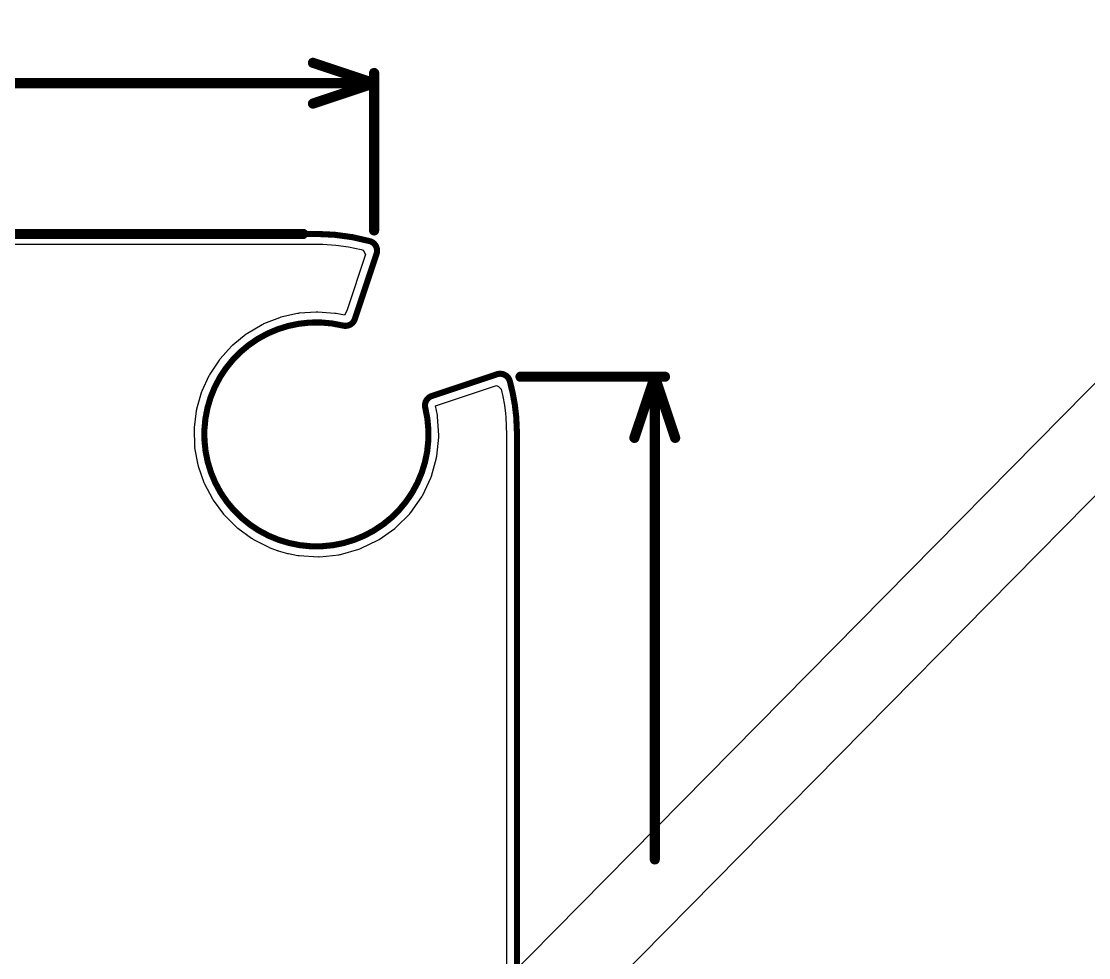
# Model space of a CAD drawing. Header units: inches. Extents: x -22 to 5433, y -38 to 5417.
# Drawn here: x 66.13 to 92.73, y -11.04 to 12.31 of the extents above; entities that cross this region are included whole.
import ezdxf

# ---------------------------------------------------------------- set-up
doc = ezdxf.new("R2010")
doc.units = ezdxf.units.IN
for name, color, linetype in [('Board_outline', 216, 'Continuous'), ('Bottom Layer', 5, 'Continuous'), ('Dimensions', 6, 'Continuous'), ('Top Layer', 1, 'Continuous'), ('Top Solder', 216, 'Continuous')]:
    doc.layers.add(name, color=color, linetype=linetype)

# ---------------------------------------------------------------- blocks, each defined once
blk = doc.blocks.new('TL3340AF160QG_5')
at = {"layer": 'Top Solder'}
for p in [(1.699, 0.338), (-0.772, -0.003)]:
    blk.add_line(p, (5432.068, -5356.678), dxfattribs=at)

msp = doc.modelspace()

# ---------------------------------------------------------------- linework, layer by layer
at = {"layer": 'Board_outline'}
for points in [[(-16.519, 7.011, 0.152, 0.152, 0), (73.481, 7.011, 0.152, 0.152, 0)], [(73.481, 7.011, 0.152, 0.152, -0.067878), (74.82, 6.829, 0.152, 0.152, 0)], [(74.82, 6.829, 0.152, 0.152, -0.418187), (74.98, 6.511, 0.152, 0.152, 0)], [(74.44, 4.889, 0.152, 0.152, 0), (74.98, 6.511, 0.152, 0.152, 0)], [(76.195, 2.674, 0.152, 0.152, -3.554255), (74.13, 4.729, 0.152, 0.152, 0)], [(74.13, 4.729, 0.152, 0.152, 0), (74.15, 4.724, 0.152, 0.152, 0)], [(74.44, 4.889, 0.152, 0.152, -0.382596), (74.15, 4.724, 0.152, 0.152, 0)], [(76.359, 2.97, 0.152, 0.152, 0), (77.981, 3.511, 0.152, 0.152, 0)], [(77.981, 3.511, 0.152, 0.152, -0.436018), (78.303, 3.335, 0.152, 0.152, 0)], [(78.303, 3.335, 0.152, 0.152, -0.045205), (78.462, 2.447, 0.152, 0.152, 0)], [(76.195, 2.674, 0.152, 0.152, -0.389655), (76.359, 2.97, 0.152, 0.152, 0)], [(78.462, 2.447, 0.152, 0.152, 0), (78.481, 2.011, 0.152, 0.152, 0)], [(78.481, -32.989, 0.152, 0.152, 0), (78.481, 2.011, 0.152, 0.152, 0)]]:
    msp.add_lwpolyline(points, format="xyseb", dxfattribs=at)
for points in [[(73.443, 7.011, 0.0762, 0.0762, 1), (73.519, 7.011, 0.0762, 0.0762, 1)], [(73.443, 7.011, 0.0762, 0.0762, 1), (73.519, 7.011, 0.0762, 0.0762, 1)], [(74.782, 6.829, 0.0762, 0.0762, 1), (74.858, 6.829, 0.0762, 0.0762, 1)], [(74.782, 6.829, 0.0762, 0.0762, 1), (74.858, 6.829, 0.0762, 0.0762, 1)], [(74.942, 6.511, 0.0762, 0.0762, 1), (75.018, 6.511, 0.0762, 0.0762, 1)], [(74.942, 6.511, 0.0762, 0.0762, 1), (75.018, 6.511, 0.0762, 0.0762, 1)], [(74.092, 4.729, 0.0762, 0.0762, 1), (74.168, 4.729, 0.0762, 0.0762, 1)], [(74.092, 4.729, 0.0762, 0.0762, 1), (74.168, 4.729, 0.0762, 0.0762, 1)], [(74.112, 4.724, 0.0762, 0.0762, 1), (74.188, 4.724, 0.0762, 0.0762, 1)], [(74.112, 4.724, 0.0762, 0.0762, 1), (74.188, 4.724, 0.0762, 0.0762, 1)], [(74.402, 4.889, 0.0762, 0.0762, 1), (74.478, 4.889, 0.0762, 0.0762, 1)], [(74.402, 4.889, 0.0762, 0.0762, 1), (74.478, 4.889, 0.0762, 0.0762, 1)], [(77.943, 3.511, 0.0762, 0.0762, 1), (78.019, 3.511, 0.0762, 0.0762, 1)], [(77.943, 3.511, 0.0762, 0.0762, 1), (78.019, 3.511, 0.0762, 0.0762, 1)], [(78.265, 3.335, 0.0762, 0.0762, 1), (78.341, 3.335, 0.0762, 0.0762, 1)], [(78.265, 3.335, 0.0762, 0.0762, 1), (78.341, 3.335, 0.0762, 0.0762, 1)], [(76.321, 2.97, 0.0762, 0.0762, 1), (76.397, 2.97, 0.0762, 0.0762, 1)], [(76.321, 2.97, 0.0762, 0.0762, 1), (76.397, 2.97, 0.0762, 0.0762, 1)], [(76.157, 2.674, 0.0762, 0.0762, 1), (76.234, 2.674, 0.0762, 0.0762, 1)], [(76.157, 2.674, 0.0762, 0.0762, 1), (76.234, 2.674, 0.0762, 0.0762, 1)], [(78.424, 2.447, 0.0762, 0.0762, 1), (78.5, 2.447, 0.0762, 0.0762, 1)], [(78.424, 2.447, 0.0762, 0.0762, 1), (78.5, 2.447, 0.0762, 0.0762, 1)], [(78.443, 2.011, 0.0762, 0.0762, 1), (78.519, 2.011, 0.0762, 0.0762, 1)], [(78.443, 2.011, 0.0762, 0.0762, 1), (78.519, 2.011, 0.0762, 0.0762, 1)]]:
    msp.add_lwpolyline(points, format="xyseb", close=True, dxfattribs=at)
at = {"layer": 'Bottom Layer'}
for p, q in [((-16.563, 6.752), (73.481, 6.752)), ((73.481, 6.752), (73.642, 6.752)), ((73.642, 6.752), (73.963, 6.731)), ((73.963, 6.731), (74.281, 6.687)), ((74.281, 6.687), (74.596, 6.622)), ((74.702, 6.497), (74.236, 5.096)), ((74.596, 6.622), (74.643, 6.609)), ((74.643, 6.609), (74.702, 6.497)), ((73.477, 5.064), (73.052, 5.034)), ((73.497, 5.061), (73.477, 5.064)), ((73.517, 5.064), (73.497, 5.061)), ((73.942, 5.029), (73.517, 5.064)), ((74.236, 5.096), (74.18, 4.983)), ((72.559, 4.921), (72.163, 4.765)), ((72.579, 4.925), (72.559, 4.921)), ((72.597, 4.933), (72.579, 4.925)), ((73.013, 5.028), (72.597, 4.933)), ((73.033, 5.028), (73.013, 5.028)), ((73.052, 5.034), (73.033, 5.028)), ((73.956, 5.025), (73.942, 5.029)), ((73.971, 5.025), (73.956, 5.025)), ((74.18, 4.983), (73.971, 5.025)), ((71.76, 4.532), (71.745, 4.519)), ((72.128, 4.747), (71.76, 4.532)), ((72.146, 4.754), (72.128, 4.747)), ((72.163, 4.765), (72.146, 4.754)), ((71.727, 4.51), (71.396, 4.241)), ((71.745, 4.519), (71.727, 4.51)), ((71.368, 4.214), (71.081, 3.898)), ((71.384, 4.226), (71.368, 4.214)), ((71.396, 4.241), (71.384, 4.226)), ((71.057, 3.867), (70.822, 3.511)), ((71.071, 3.881), (71.057, 3.867)), ((71.081, 3.898), (71.071, 3.881)), ((70.803, 3.476), (70.625, 3.089)), ((70.815, 3.492), (70.803, 3.476)), ((70.822, 3.511), (70.815, 3.492)), ((76.451, 2.728), (77.967, 3.233)), ((77.967, 3.233), (78.022, 3.203)), ((78.022, 3.203), (78.087, 3.139)), ((70.611, 3.052), (70.495, 2.642)), ((70.621, 3.07), (70.611, 3.052)), ((70.625, 3.089), (70.621, 3.07)), ((78.087, 3.139), (78.129, 2.954)), ((78.129, 2.954), (78.167, 2.743)), ((76.449, 2.725), (76.451, 2.728)), ((76.496, 2.492), (76.449, 2.725)), ((78.167, 2.743), (78.195, 2.531)), ((70.487, 2.603), (70.433, 2.18)), ((70.493, 2.622), (70.487, 2.603)), ((70.495, 2.642), (70.493, 2.622)), ((76.496, 2.475), (76.496, 2.492)), ((76.5, 2.459), (76.496, 2.475)), ((76.533, 1.985), (76.5, 2.459)), ((78.195, 2.531), (78.204, 2.43)), ((78.204, 2.43), (78.222, 2.006)), ((70.435, 2.16), (70.431, 2.141)), ((70.431, 2.141), (70.443, 1.715)), ((70.433, 2.18), (70.435, 2.16)), ((76.484, 1.467), (76.532, 1.94)), ((76.53, 1.963), (76.533, 1.985)), ((76.532, 1.94), (76.53, 1.963)), ((78.222, 2.006), (78.222, -13.695)), ((70.443, 1.715), (70.448, 1.695)), ((70.448, 1.695), (70.447, 1.675)), ((70.447, 1.675), (70.524, 1.256)), ((76.349, 0.966), (76.476, 1.424)), ((76.476, 1.424), (76.478, 1.446)), ((76.478, 1.446), (76.484, 1.467)), ((70.524, 1.256), (70.531, 1.237)), ((70.531, 1.237), (70.534, 1.218)), ((70.534, 1.218), (70.673, 0.815)), ((70.673, 0.815), (70.683, 0.798)), ((76.13, 0.495), (76.333, 0.925)), ((76.333, 0.925), (76.339, 0.946)), ((76.339, 0.946), (76.349, 0.966)), ((70.683, 0.798), (70.689, 0.779)), ((70.689, 0.779), (70.888, 0.402)), ((70.888, 0.402), (70.9, 0.386)), ((70.9, 0.386), (70.909, 0.368)), ((70.909, 0.368), (71.163, 0.026)), ((75.834, 0.068), (76.108, 0.457)), ((76.108, 0.457), (76.117, 0.477)), ((76.117, 0.477), (76.13, 0.495)), ((71.163, 0.026), (71.178, 0.013)), ((71.178, 0.013), (71.189, -0.004)), ((75.471, -0.303), (75.806, 0.034)), ((75.806, 0.034), (75.818, 0.053)), ((75.818, 0.053), (75.834, 0.068)), ((71.189, -0.004), (71.492, -0.304)), ((71.492, -0.304), (71.508, -0.315)), ((71.508, -0.315), (71.522, -0.329)), ((71.522, -0.329), (71.867, -0.579)), ((75.049, -0.607), (75.437, -0.332)), ((75.437, -0.332), (75.452, -0.315)), ((75.452, -0.315), (75.471, -0.303)), ((71.867, -0.579), (71.885, -0.588)), ((71.885, -0.588), (71.901, -0.6)), ((71.901, -0.6), (72.28, -0.795)), ((72.28, -0.795), (72.295, -0.799)), ((74.583, -0.835), (75.011, -0.629)), ((75.011, -0.629), (75.029, -0.616)), ((75.029, -0.616), (75.049, -0.607)), ((72.295, -0.799), (72.307, -0.807)), ((72.307, -0.807), (72.507, -0.882)), ((72.507, -0.882), (72.517, -0.883)), ((72.517, -0.883), (72.527, -0.888)), ((72.527, -0.888), (72.761, -0.955)), ((72.761, -0.955), (72.773, -0.956)), ((72.773, -0.956), (72.783, -0.96)), ((72.783, -0.96), (73.017, -1.006)), ((73.017, -1.006), (73.033, -1.006)), ((73.033, -1.006), (73.05, -1.01)), ((73.05, -1.01), (73.524, -1.04)), ((73.524, -1.04), (73.546, -1.037)), ((73.546, -1.037), (73.568, -1.039)), ((73.568, -1.039), (74.041, -0.989)), ((74.041, -0.989), (74.062, -0.982)), ((74.062, -0.982), (74.084, -0.98)), ((74.084, -0.98), (74.542, -0.85)), ((74.542, -0.85), (74.561, -0.84)), ((74.561, -0.84), (74.583, -0.835))]:
    msp.add_line(p, q, dxfattribs=at)
at = {"layer": 'Dimensions'}
for points in [[(73.396, 11.278, 0.254, 0.254, 0), (74.92, 10.77, 0.254, 0.254, 0)], [(74.92, 7.098, 0.254, 0.254, 0), (74.92, 11.024, 0.254, 0.254, 0)], [(35.337, 10.77, 0.254, 0.254, 0), (74.92, 10.77, 0.254, 0.254, 0)], [(73.396, 10.262, 0.254, 0.254, 0), (74.92, 10.77, 0.254, 0.254, 0)], [(58.918, 7.011, 0.254, 0.254, 0), (73.151, 7.011, 0.254, 0.254, 0)], [(78.567, 3.45, 0.254, 0.254, 0), (82.169, 3.45, 0.254, 0.254, 0)], [(81.407, 1.926, 0.254, 0.254, 0), (81.915, 3.45, 0.254, 0.254, 0)], [(81.915, 3.45, 0.254, 0.254, 0), (82.423, 1.926, 0.254, 0.254, 0)], [(81.915, -8.588, 0.254, 0.254, 0), (81.915, 3.45, 0.254, 0.254, 0)]]:
    msp.add_lwpolyline(points, format="xyseb", dxfattribs=at)
for points in [[(73.332, 11.278, 0.127, 0.127, 1), (73.459, 11.278, 0.127, 0.127, 1)], [(74.856, 11.024, 0.127, 0.127, 1), (74.983, 11.024, 0.127, 0.127, 1)], [(74.856, 10.77, 0.127, 0.127, 1), (74.983, 10.77, 0.127, 0.127, 1)], [(74.856, 10.77, 0.127, 0.127, 1), (74.983, 10.77, 0.127, 0.127, 1)], [(74.856, 10.77, 0.127, 0.127, 1), (74.983, 10.77, 0.127, 0.127, 1)], [(73.332, 10.262, 0.127, 0.127, 1), (73.459, 10.262, 0.127, 0.127, 1)], [(74.856, 7.098, 0.127, 0.127, 1), (74.983, 7.098, 0.127, 0.127, 1)], [(73.087, 7.011, 0.127, 0.127, 1), (73.214, 7.011, 0.127, 0.127, 1)], [(78.504, 3.45, 0.127, 0.127, 1), (78.631, 3.45, 0.127, 0.127, 1)], [(81.852, 3.45, 0.127, 0.127, 1), (81.978, 3.45, 0.127, 0.127, 1)], [(81.852, 3.45, 0.127, 0.127, 1), (81.978, 3.45, 0.127, 0.127, 1)], [(81.852, 3.45, 0.127, 0.127, 1), (81.978, 3.45, 0.127, 0.127, 1)], [(82.105, 3.45, 0.127, 0.127, 1), (82.232, 3.45, 0.127, 0.127, 1)], [(81.343, 1.926, 0.127, 0.127, 1), (81.471, 1.926, 0.127, 0.127, 1)], [(82.359, 1.926, 0.127, 0.127, 1), (82.486, 1.926, 0.127, 0.127, 1)], [(81.852, -8.588, 0.127, 0.127, 1), (81.978, -8.588, 0.127, 0.127, 1)]]:
    msp.add_lwpolyline(points, format="xyseb", close=True, dxfattribs=at)
at = {"layer": 'Top Layer'}
for p, q in [((-16.563, 6.752), (73.481, 6.752)), ((73.481, 6.752), (73.642, 6.752)), ((73.642, 6.752), (73.963, 6.731)), ((73.963, 6.731), (74.281, 6.687)), ((74.281, 6.687), (74.596, 6.622)), ((74.702, 6.497), (74.236, 5.096)), ((74.596, 6.622), (74.643, 6.609)), ((74.643, 6.609), (74.702, 6.497)), ((73.477, 5.064), (73.052, 5.034)), ((73.497, 5.061), (73.477, 5.064)), ((73.517, 5.064), (73.497, 5.061)), ((73.942, 5.029), (73.517, 5.064)), ((74.236, 5.096), (74.18, 4.983)), ((72.559, 4.921), (72.163, 4.765)), ((72.579, 4.925), (72.559, 4.921)), ((72.597, 4.933), (72.579, 4.925)), ((73.013, 5.028), (72.597, 4.933)), ((73.033, 5.028), (73.013, 5.028)), ((73.052, 5.034), (73.033, 5.028)), ((73.956, 5.025), (73.942, 5.029)), ((73.971, 5.025), (73.956, 5.025)), ((74.18, 4.983), (73.971, 5.025)), ((71.76, 4.532), (71.745, 4.519)), ((72.128, 4.747), (71.76, 4.532)), ((72.146, 4.754), (72.128, 4.747)), ((72.163, 4.765), (72.146, 4.754)), ((71.727, 4.51), (71.396, 4.241)), ((71.745, 4.519), (71.727, 4.51)), ((71.368, 4.214), (71.081, 3.898)), ((71.384, 4.226), (71.368, 4.214)), ((71.396, 4.241), (71.384, 4.226)), ((71.057, 3.867), (70.822, 3.511)), ((71.071, 3.881), (71.057, 3.867)), ((71.081, 3.898), (71.071, 3.881)), ((70.803, 3.476), (70.625, 3.089)), ((70.815, 3.492), (70.803, 3.476)), ((70.822, 3.511), (70.815, 3.492)), ((76.451, 2.728), (77.967, 3.233)), ((77.967, 3.233), (78.022, 3.203)), ((78.022, 3.203), (78.087, 3.139)), ((70.611, 3.052), (70.495, 2.642)), ((70.621, 3.07), (70.611, 3.052)), ((70.625, 3.089), (70.621, 3.07)), ((78.087, 3.139), (78.129, 2.954)), ((78.129, 2.954), (78.167, 2.743)), ((76.449, 2.725), (76.451, 2.728)), ((76.496, 2.492), (76.449, 2.725)), ((78.167, 2.743), (78.195, 2.531)), ((70.487, 2.603), (70.433, 2.18)), ((70.493, 2.622), (70.487, 2.603)), ((70.495, 2.642), (70.493, 2.622)), ((76.496, 2.475), (76.496, 2.492)), ((76.5, 2.459), (76.496, 2.475)), ((76.533, 1.985), (76.5, 2.459)), ((78.195, 2.531), (78.204, 2.43)), ((78.204, 2.43), (78.222, 2.006)), ((70.435, 2.16), (70.431, 2.141)), ((70.431, 2.141), (70.443, 1.715)), ((70.433, 2.18), (70.435, 2.16)), ((76.484, 1.467), (76.532, 1.94)), ((76.53, 1.963), (76.533, 1.985)), ((76.532, 1.94), (76.53, 1.963)), ((78.222, 2.006), (78.222, -14.028)), ((70.443, 1.715), (70.448, 1.695)), ((70.448, 1.695), (70.447, 1.675)), ((70.447, 1.675), (70.524, 1.256)), ((76.349, 0.966), (76.476, 1.424)), ((76.476, 1.424), (76.478, 1.446)), ((76.478, 1.446), (76.484, 1.467)), ((70.524, 1.256), (70.531, 1.237)), ((70.531, 1.237), (70.534, 1.218)), ((70.534, 1.218), (70.673, 0.815)), ((70.673, 0.815), (70.683, 0.798)), ((76.13, 0.495), (76.333, 0.925)), ((76.333, 0.925), (76.339, 0.946)), ((76.339, 0.946), (76.349, 0.966)), ((70.683, 0.798), (70.689, 0.779)), ((70.689, 0.779), (70.888, 0.402)), ((70.888, 0.402), (70.9, 0.386)), ((70.9, 0.386), (70.909, 0.368)), ((70.909, 0.368), (71.163, 0.026)), ((75.834, 0.068), (76.108, 0.457)), ((76.108, 0.457), (76.117, 0.477)), ((76.117, 0.477), (76.13, 0.495)), ((71.163, 0.026), (71.178, 0.013)), ((71.178, 0.013), (71.189, -0.004)), ((75.471, -0.303), (75.806, 0.034)), ((75.806, 0.034), (75.818, 0.053)), ((75.818, 0.053), (75.834, 0.068)), ((71.189, -0.004), (71.492, -0.304)), ((71.492, -0.304), (71.508, -0.315)), ((71.508, -0.315), (71.522, -0.329)), ((71.522, -0.329), (71.867, -0.579)), ((75.049, -0.607), (75.437, -0.332)), ((75.437, -0.332), (75.452, -0.315)), ((75.452, -0.315), (75.471, -0.303)), ((71.867, -0.579), (71.885, -0.588)), ((71.885, -0.588), (71.901, -0.6)), ((71.901, -0.6), (72.28, -0.795)), ((72.28, -0.795), (72.295, -0.799)), ((74.583, -0.835), (75.011, -0.629)), ((75.011, -0.629), (75.029, -0.616)), ((75.029, -0.616), (75.049, -0.607)), ((72.295, -0.799), (72.307, -0.807)), ((72.307, -0.807), (72.507, -0.882)), ((72.507, -0.882), (72.517, -0.883)), ((72.517, -0.883), (72.527, -0.888)), ((72.527, -0.888), (72.761, -0.955)), ((72.761, -0.955), (72.773, -0.956)), ((72.773, -0.956), (72.783, -0.96)), ((72.783, -0.96), (73.017, -1.006)), ((73.017, -1.006), (73.033, -1.006)), ((73.033, -1.006), (73.05, -1.01)), ((73.05, -1.01), (73.524, -1.04)), ((73.524, -1.04), (73.546, -1.037)), ((73.546, -1.037), (73.568, -1.039)), ((73.568, -1.039), (74.041, -0.989)), ((74.041, -0.989), (74.062, -0.982)), ((74.062, -0.982), (74.084, -0.98)), ((74.084, -0.98), (74.542, -0.85)), ((74.542, -0.85), (74.561, -0.84)), ((74.561, -0.84), (74.583, -0.835))]:
    msp.add_line(p, q, dxfattribs=at)

# ---------------------------------------------------------------- block references
at = {"rotation": 90}
msp.add_blockref('TL3340AF160QG_5', (76.412, -15.448), dxfattribs=at)

doc.saveas('drawing.dxf')
